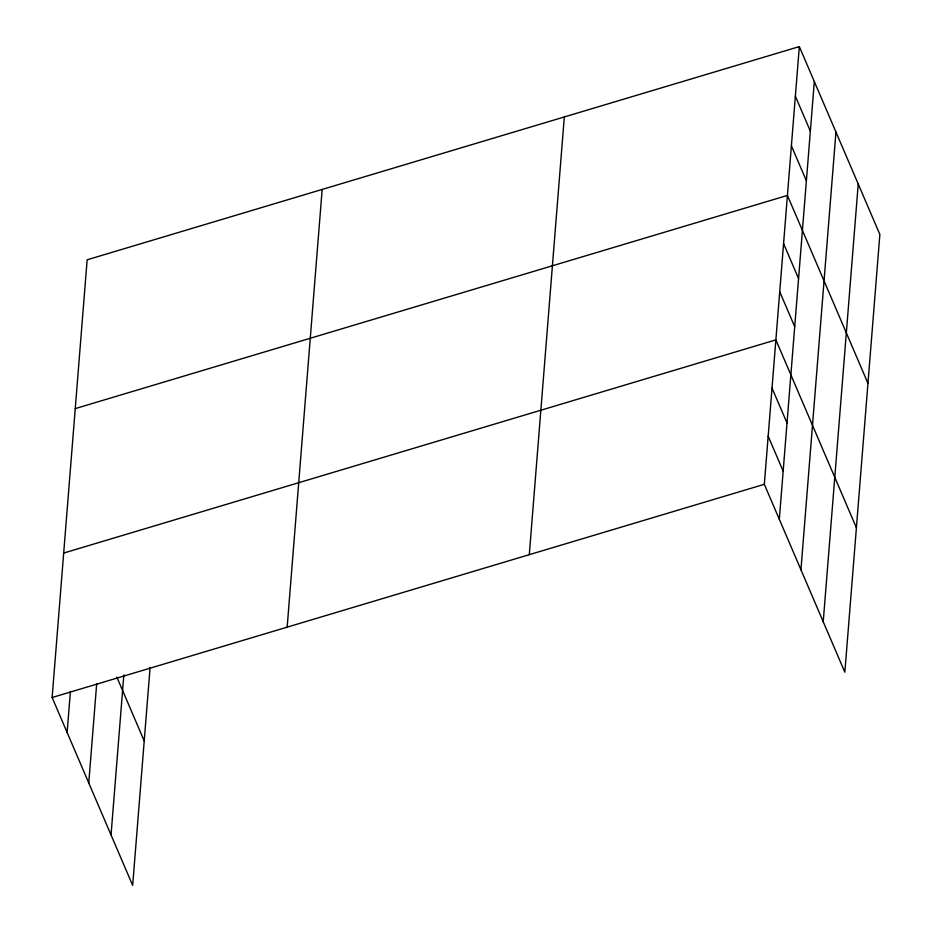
<?xml version="1.0" encoding="UTF-8"?>
<svg xmlns="http://www.w3.org/2000/svg" width="932" height="932" viewBox="0 0 932 932"><rect width="100%" height="100%" fill="white"/><g stroke="black" fill="none" stroke-linecap="round" stroke-linejoin="round"><path stroke-width="1.4" d="M150.11 667.312L132.67 885.4L52.134 697.509L87.154 259.795L799.33 46.6L879.866 234.491L844.846 672.205L764.322 484.314L799.33 46.6M67.127 732.494L70.413 691.428M88.761 782.95L96.683 683.82M111.036 834.944L123.84 674.919M287.161 627.154L322.169 189.441M529.294 554.668L564.314 116.954M779.315 519.299L814.323 81.585M800.938 569.767L835.957 132.041M823.224 621.749L858.232 184.035M75.247 408.612L787.423 195.429L867.96 383.32M63.691 553.06L775.878 339.877L856.403 527.768M52.134 697.509L764.322 484.314M795.369 96.206L810.362 131.191M791.396 145.811L806.39 180.796M783.579 243.578L798.573 278.551M779.723 291.728L794.716 326.701M772.022 388.027L787.016 423M768.166 436.176L783.16 471.149M116.884 677.168L144.215 740.952"/></g></svg>
